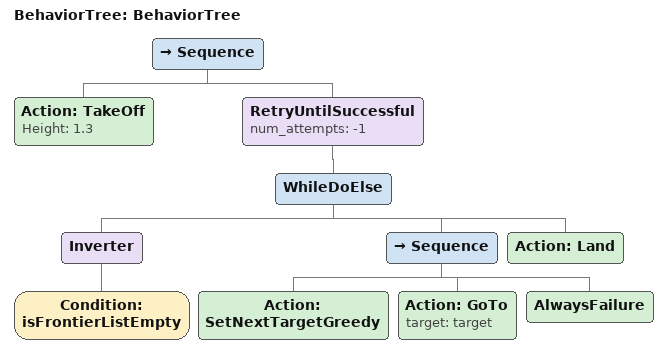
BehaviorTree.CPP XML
<?xml version="1.0"?>
<root main_tree_to_execute="BehaviorTree">
    <BehaviorTree ID="BehaviorTree">
        <Sequence>
            <Action Height="1.3" ID="TakeOff"/>
            <RetryUntilSuccessful num_attempts="-1">
                <WhileDoElse>
                    <Inverter>
                        <Condition ID="isFrontierListEmpty"/>
                    </Inverter>
                    <Sequence>
                        <Action ID="SetNextTargetGreedy"/>
                        <Action ID="GoTo" target="target"/>
                        <AlwaysFailure/>
                    </Sequence>
                    <Action ID="Land"/>
                </WhileDoElse>
            </RetryUntilSuccessful>
        </Sequence>
    </BehaviorTree>
</root>
